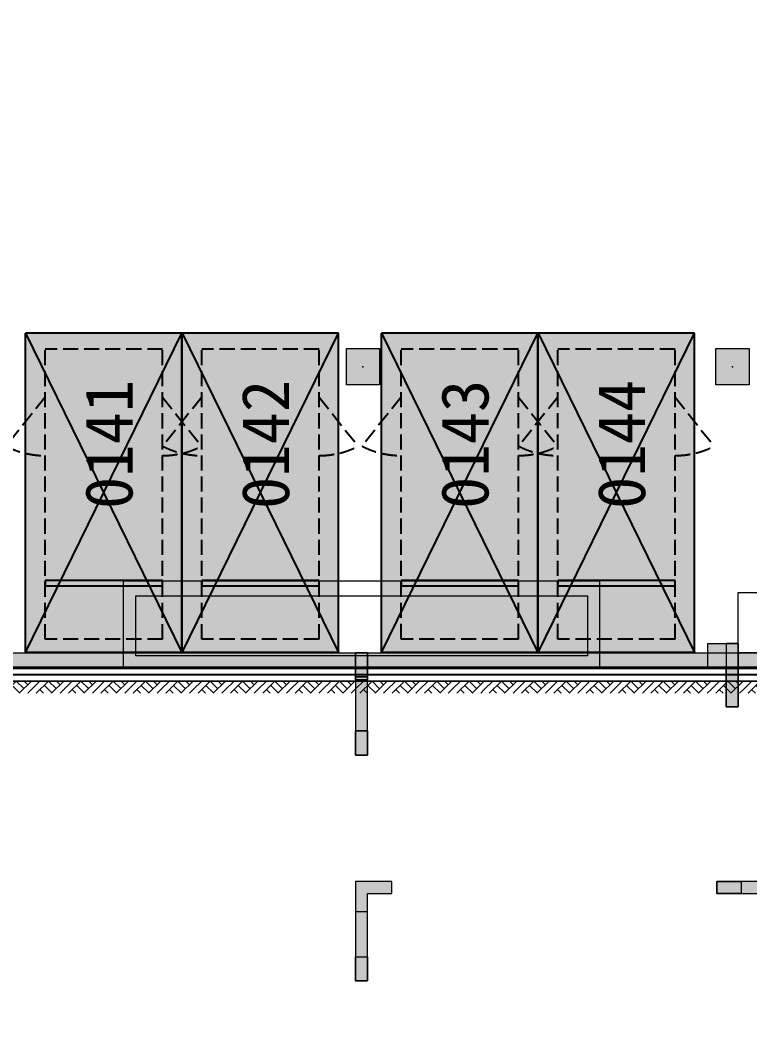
# Model space of a CAD drawing. Extents: x -264757 to 1033689, y 4049843 to 4347093.
# Drawn here: x -12616 to -511, y 4217349 to 4234309 of the extents above; entities that cross this region are included whole.
import ezdxf

# ---------------------------------------------------------------- set-up
doc = ezdxf.new("R2010")
doc.units = 0
doc.header["$LTSCALE"] = 1000
doc.header["$MEASUREMENT"] = 0
doc.linetypes.add('AX-01DK-PB01$1$A-001-车位参照B1$0$A-001-车位参照B1$0$A-001-车位参照B1$0$A-H4-001-基本图形$0$A-001-车位B1$0$DASH', pattern=[0.35, 0.25, -0.1])
doc.linetypes.add('DASH', pattern=[0.35, 0.25, -0.1])
doc.layers.add('大车位', color=7, linetype='Continuous')
doc.layers.add('无关图层', color=8, linetype='Continuous', lineweight=0)
doc.layers.add('车位归属楼栋范围线', color=7, linetype='Continuous', true_color=0x19e6c7)
doc.styles.add('AX-ACK-BIANH1$0$黑体', font='simhei.ttf')

# ---------------------------------------------------------------- blocks, each defined once
blk = doc.blocks.new('AX-01DK-PB01$1$$LinePat$素土夯实')
at = {"layer": '无关图层'}
for p, q in [((0, -210), (210, 0)), ((120, -300), (420, 0)), ((420, 0), (608, -188)), ((495, -300), (795, 0)), ((615, 0), (705, -90)), ((210, -210), (300, -300)), ((315, -105), (502, -293)), ((705, -300), (795, -210))]:
    blk.add_line(p, q, dxfattribs=at)

msp = doc.modelspace()

# ---------------------------------------------------------------- hatches: boundary and pattern name
at = {"layer": '大车位', "true_color": 0xe806f9}
h = msp.add_hatch(color=6, dxfattribs=at)
h.dxf.hatch_style = 1
h.paths.add_polyline_path([(-9934.2, 4229113.3), (-9934.2, 4223813.3), (-12529.8, 4223813.3), (-12529.8, 4229113.3)])
h = msp.add_hatch(color=6, dxfattribs=at)
h.dxf.hatch_style = 1
h.paths.add_polyline_path([(-7334.2, 4229113.3), (-7334.2, 4223813.3), (-9929.8, 4223813.3), (-9929.8, 4229113.3)])
h = msp.add_hatch(color=6, dxfattribs=at)
h.dxf.hatch_style = 1
h.paths.add_polyline_path([(-4024.2, 4229113.7), (-4024.2, 4223813.7), (-6619.8, 4223813.7), (-6619.8, 4229113.7)])
h = msp.add_hatch(color=6, dxfattribs=at)
h.dxf.hatch_style = 1
h.paths.add_polyline_path([(-1424.2, 4229113.7), (-1424.2, 4223813.7), (-4019.8, 4223813.7), (-4019.8, 4229113.7)])
at = {"layer": '无关图层'}
h = msp.add_hatch(color=256, dxfattribs=at)
h.dxf.hatch_style = 1
h.paths.add_polyline_path([(-7204.6, 4228858.5), (-6654.6, 4228858.5), (-6654.6, 4228258.5), (-7204.6, 4228258.5)])
h = msp.add_hatch(color=256, dxfattribs=at)
h.dxf.hatch_style = 1
h.paths.add_polyline_path([(-1069.6, 4228858.5), (-519.6, 4228858.5), (-519.6, 4228258.5), (-1069.6, 4228258.5)])
for points in [[(-1202.6, 4223958), (-702.6, 4223958), (-702.6, 4222908), (-902.6, 4222908), (-902.6, 4223558), (-1202.6, 4223558)], [(-15989.8, 4223559), (5458, 4223557.1), (5458, 4223807.1), (-15989.7, 4223809)], [(-7052.4, 4223408), (-6852.4, 4223408), (-6852.4, 4223808), (-7052.4, 4223808)], [(-6852.4, 4223808), (-7052.4, 4223808), (-7052.4, 4223408), (-6852.4, 4223408)], [(-7052.4, 4223808), (-6852.4, 4223808), (-6852.4, 4223408), (-7052.4, 4223408)], [(-7052.4, 4223358), (-7052.4, 4223808), (-6852.4, 4223808), (-6852.4, 4223358)], [(-7052.4, 4222108), (-6852.4, 4222108), (-6852.4, 4222508), (-7052.4, 4222508)], [(-6852.4, 4222508), (-7052.4, 4222508), (-7052.4, 4222108), (-6852.4, 4222108)], [(-7052.4, 4222508), (-6852.4, 4222508), (-6852.4, 4222108), (-7052.4, 4222108)], [(-7052.4, 4222108), (-7052.4, 4222508), (-6852.4, 4222508), (-6852.4, 4222108)], [(-6452.2, 4220008), (-7052.2, 4220008), (-7052.2, 4219508), (-6852.2, 4219508), (-6852.2, 4219808), (-6452.2, 4219808)], [(-652.2, 4219808), (-1052.2, 4219808), (-1052.2, 4220008), (-652.2, 4220008)], [(-652.2, 4219808), (-1052.2, 4219808), (-1052.2, 4220008), (-652.2, 4220008)], [(-652.2, 4219808), (-1052.2, 4219808), (-1052.2, 4220008), (-652.2, 4220008)], [(-6852.2, 4218358), (-7052.2, 4218358), (-7052.2, 4218758), (-6852.2, 4218758)]]:
    msp.add_hatch(color=256, dxfattribs=at).paths.add_polyline_path(points)
h = msp.add_hatch(color=256, dxfattribs=at)
h.dxf.hatch_style = 1
h.paths.add_polyline_path([(-902.6, 4223958), (-902.6, 4223558), (-902.6, 4222908), (-702.6, 4222908), (-702.6, 4223958)])
h = msp.add_hatch(dxfattribs=at)
h.set_pattern_fill('ARMORED', color=256, scale=100)
h.set_pattern_definition([(50, (-1091489.44, 3827820.52), (358.63009, -31.37607), [37.5, -412.5]), (355, (-1091489.44, 3827820.52), (-69.37567, 376.09607), [30, -330]), (100.4514, (-1091459.56, 3827817.9), (289.25469, 344.71977), [31.8701, -350.57106]), (46.1842, (-1091489.44, 3827920.52), (533.62052, -82.7595), [56.25, -618.75]), (96.6356, (-1091444.97, 3827913.63), (467.33135, 487.05894), [47.80514, -525.8565]), (351.1842, (-1091489.44, 3827920.5), (467.33097, 487.0593), [45, -495]), (21, (-1091439.44, 3827895.52), (298.453526, -201.309445), [37.5, -412.5]), (326, (-1091439.44, 3827895.52), (121.65767, 362.57502), [30, -330]), (71.4514, (-1091414.57, 3827878.75), (420.11131, 161.26525), [31.8701, -350.57106]), (37.5, (-1091489.44, 3827820.52), (6.079928, 166.446927), [0, -326, 0, -335, 0, -331.25]), (7.5, (-1091489.44, 3827820.52), (131.53477, 197.205856), [0, -191, 0, -318.5, 0, -126.25]), (327.5, (-1091600.94, 3827820.52), (266.911218, -11.277436), [0, -125, 0, -390, 0, -517.5]), (317.5, (-1091650.94, 3827820.52), (291.593085, 50.05249), [0, -162.5, 0, -259, 0, -367.5]), (45, (-1091489.44, 3827820.52), (-176.776695, 176.776695), [])])
h.paths.add_polyline_path([(-22053, 4223808), (5608, 4223808), (5608, 4223558), (-21753, 4223558), (-21752.7, 4211308), (-22053, 4211308)])
h = msp.add_hatch(color=256, dxfattribs=at)
h.dxf.hatch_style = 1
h.paths.add_polyline_path([(-7052.4, 4223808), (-6852.2, 4223808), (-6852.2, 4222108), (-7052.4, 4222108)])
h = msp.add_hatch(color=256, dxfattribs=at)
h.dxf.hatch_style = 1
h.paths.add_polyline_path([(-7052.4, 4218358), (-6852.4, 4218358), (-6852.2, 4219808), (-6452.2, 4219808), (-6452.2, 4220008), (-7052.4, 4220008)])
h = msp.add_hatch(color=256, dxfattribs=at)
h.dxf.hatch_style = 1
h.paths.add_polyline_path([(447.6, 4219808), (447.6, 4219408), (647.6, 4219408), (647.6, 4219808), (2147.6, 4219808), (2147.6, 4220008), (1797.6, 4220008), (1797.6, 4220008), (-702.4, 4220008), (-702.4, 4220008), (-1052.4, 4220008), (-1052.4, 4219808)])

# ---------------------------------------------------------------- linework, layer by layer
at = {"layer": '大车位', "color": 83}
for p, q in [((-12529.8, 4223813.3, 0), (-12529.8, 4229113.3)), ((-9934.2, 4229113.3), (-12529.8, 4229113.3)), ((-12529.8, 4229113.3), (-9934.2, 4223813.3)), ((-12529.8, 4223813.3, 0), (-9934.2, 4229113.3, 0)), ((-9934.2, 4223813.3, 0), (-9934.2, 4229113.3)), ((-9929.8, 4223813.3, 0), (-9929.8, 4229113.3)), ((-7334.2, 4229113.3), (-9929.8, 4229113.3)), ((-9929.8, 4229113.3), (-7334.2, 4223813.3)), ((-9929.8, 4223813.3, 0), (-7334.2, 4229113.3, 0)), ((-7334.2, 4223813.3, 0), (-7334.2, 4229113.3)), ((-6619.8, 4223813.7, 0), (-6619.8, 4229113.7)), ((-4024.2, 4229113.7), (-6619.8, 4229113.7)), ((-6619.8, 4229113.7), (-4024.2, 4223813.7)), ((-6619.8, 4223813.7, 0), (-4024.2, 4229113.7, 0)), ((-4024.2, 4223813.7, 0), (-4024.2, 4229113.7)), ((-4019.8, 4223813.7, 0), (-4019.8, 4229113.7)), ((-1424.2, 4229113.7), (-4019.8, 4229113.7)), ((-4019.8, 4229113.7), (-1424.2, 4223813.7)), ((-4019.8, 4223813.7, 0), (-1424.2, 4229113.7, 0)), ((-1424.2, 4223813.7, 0), (-1424.2, 4229113.7)), ((-9934.2, 4223813.3, 0), (-12529.8, 4223813.3, 0)), ((-7334.2, 4223813.3, 0), (-9929.8, 4223813.3, 0)), ((-4024.2, 4223813.7, 0), (-6619.8, 4223813.7, 0)), ((-1424.2, 4223813.7, 0), (-4019.8, 4223813.7, 0))]:
    msp.add_line(p, q, dxfattribs=at)
at = {"layer": '大车位', "color": 8, "linetype": 'AX-01DK-PB01$1$A-001-车位参照B1$0$A-001-车位参照B1$0$A-001-车位参照B1$0$A-H4-001-基本图形$0$A-001-车位B1$0$DASH'}
for p, q in [((-10258.7, 4228848.3), (-12205.3, 4228848.3)), ((-12205.3, 4224034.1, 0), (-12205.3, 4228848.3)), ((-10258.7, 4224034.1, 0), (-10258.7, 4228848.3)), ((-7658.7, 4228848.3), (-9605.3, 4228848.3)), ((-9605.3, 4224034.1, 0), (-9605.3, 4228848.3)), ((-7658.7, 4224034.1, 0), (-7658.7, 4228848.3)), ((-4348.7, 4228848.7), (-6295.3, 4228848.7)), ((-6295.3, 4224034.6, 0), (-6295.3, 4228848.7)), ((-4348.7, 4224034.6, 0), (-4348.7, 4228848.7)), ((-1748.7, 4228848.7), (-3695.3, 4228848.7)), ((-3695.3, 4224034.6, 0), (-3695.3, 4228848.7)), ((-1748.7, 4224034.6, 0), (-1748.7, 4228848.7)), ((-10258.7, 4224034.1, 0), (-12205.3, 4224034.1, 0)), ((-7658.7, 4224034.1, 0), (-9605.3, 4224034.1, 0)), ((-4348.7, 4224034.6, 0), (-6295.3, 4224034.6, 0)), ((-1748.7, 4224034.6, 0), (-3695.3, 4224034.6, 0))]:
    msp.add_line(p, q, dxfattribs=at)
at = {"layer": '大车位', "linetype": 'AX-01DK-PB01$1$A-001-车位参照B1$0$A-001-车位参照B1$0$A-001-车位参照B1$0$A-H4-001-基本图形$0$A-001-车位B1$0$DASH'}
for p, q in [((-12205.3, 4228053.3, 0), (-12854.2, 4227238.9, 0)), ((-10258.7, 4228053.3, 0), (-9609.8, 4227238.9, 0)), ((-9605.3, 4228053.3, 0), (-10254.2, 4227238.9, 0)), ((-7658.7, 4228053.3, 0), (-7009.8, 4227238.9, 0)), ((-6295.3, 4228053.7, 0), (-6944.2, 4227239.4, 0)), ((-4348.7, 4228053.7, 0), (-3699.8, 4227239.4, 0)), ((-3695.3, 4228053.7, 0), (-4344.2, 4227239.4, 0)), ((-1748.7, 4228053.7, 0), (-1099.8, 4227239.4, 0))]:
    msp.add_line(p, q, dxfattribs=at)
at = {"layer": '大车位'}
for p, q in [((-10258.7, 4225005.8, 0), (-12205.3, 4225005.8, 0)), ((-12205.3, 4225005.8, 0), (-12205.3, 4224917.5, 0)), ((-10258.7, 4224917.5, 0), (-10258.7, 4225005.8, 0)), ((-7658.7, 4225005.8, 0), (-9605.3, 4225005.8, 0)), ((-9605.3, 4225005.8, 0), (-9605.3, 4224917.5, 0)), ((-7658.7, 4224917.5, 0), (-7658.7, 4225005.8, 0)), ((-4348.7, 4225006.2, 0), (-6295.3, 4225006.2, 0)), ((-6295.3, 4225006.2, 0), (-6295.3, 4224917.9, 0)), ((-4348.7, 4224917.9, 0), (-4348.7, 4225006.2, 0)), ((-1748.7, 4225006.2, 0), (-3695.3, 4225006.2, 0)), ((-3695.3, 4225006.2, 0), (-3695.3, 4224917.9, 0)), ((-1748.7, 4224917.9, 0), (-1748.7, 4225006.2, 0)), ((-12205.3, 4224917.5, 0), (-10258.7, 4224917.5, 0)), ((-9605.3, 4224917.5, 0), (-7658.7, 4224917.5, 0)), ((-6295.3, 4224917.9, 0), (-4348.7, 4224917.9, 0)), ((-3695.3, 4224917.9, 0), (-1748.7, 4224917.9, 0))]:
    msp.add_line(p, q, dxfattribs=at)
at = {"layer": '大车位', "linetype": 'AX-01DK-PB01$1$A-001-车位参照B1$0$A-001-车位参照B1$0$A-001-车位参照B1$0$A-H4-001-基本图形$0$A-001-车位B1$0$DASH'}
for centre, major_axis, start_param, end_param in [((-12205.3, 4228053.3), (1189.6, 0), 4.1354576, 4.712389), ((-10258.7, 4228053.3), (-1189.6, 0), 1.5707963, 2.1477277), ((-9605.3, 4228053.3), (1189.6, 0), 4.1354576, 4.712389), ((-7658.7, 4228053.3), (-1189.6, 0), 1.5707963, 2.1477277), ((-6295.3, 4228053.7), (1189.6, 0), 4.1354576, 4.712389), ((-4348.7, 4228053.7), (-1189.6, 0), 1.5707963, 2.1477277), ((-3695.3, 4228053.7), (1189.6, 0), 4.1354576, 4.712389), ((-1748.7, 4228053.7), (-1189.6, 0), 1.5707963, 2.1477277)]:
    msp.add_ellipse(centre, major_axis=major_axis, ratio=0.816787, start_param=start_param, end_param=end_param, dxfattribs=at)
at = {"layer": '无关图层'}
for p, q in [((-15989.7, 4223809), (5458, 4223807.1)), ((-21685, 4223458), (5707.6, 4223452)), ((5717.6, 4223442), (-21675.1, 4223448)), ((-15989.8, 4223559), (5458, 4223557.1)), ((5727.6, 4223431.9), (-21665.1, 4223438)), ((-21565.2, 4223338), (5827.6, 4223331.9)), ((5827.6, 4223331.9), (-21565.2, 4223338))]:
    msp.add_line(p, q, dxfattribs=at)
for points in [[(-7204.6, 4228858.5), (-6654.6, 4228858.5), (-6654.6, 4228258.5), (-7204.6, 4228258.5)], [(-1069.6, 4228858.5), (-519.6, 4228858.5), (-519.6, 4228258.5), (-1069.6, 4228258.5)], [(-702.6, 4224808), (297.4, 4224808), (297.4, 4223808), (-702.6, 4223808)], [(-10702.9, 4223753.4), (-10702.9, 4224753.4), (-3203.2, 4224753.4), (-3203.2, 4223753.4)], [(-1202.6, 4223958), (-702.6, 4223958), (-702.6, 4222908), (-902.6, 4222908), (-902.6, 4223558), (-1202.6, 4223558)], [(-902.6, 4223958), (-902.6, 4223558), (-902.6, 4223558), (-902.6, 4222908), (-702.6, 4222908), (-702.6, 4223958)], [(-22053, 4223808), (5608, 4223808), (5608, 4223558), (-21753, 4223558), (-21752.7, 4211308), (-22053, 4211308)], [(-7052.4, 4223408), (-6852.4, 4223408), (-6852.4, 4223808), (-7052.4, 4223808)], [(-6852.4, 4223808), (-7052.4, 4223808), (-7052.4, 4223408), (-6852.4, 4223408)], [(-7052.4, 4223808), (-6852.4, 4223808), (-6852.4, 4223408), (-7052.4, 4223408)], [(-7052.4, 4223358), (-7052.4, 4223808), (-6852.4, 4223808), (-6852.4, 4223358)], [(-7052.4, 4222108), (-6852.4, 4222108), (-6852.4, 4222508), (-7052.4, 4222508)], [(-6852.4, 4222508), (-7052.4, 4222508), (-7052.4, 4222108), (-6852.4, 4222108)], [(-7052.4, 4222508), (-6852.4, 4222508), (-6852.4, 4222108), (-7052.4, 4222108)], [(-7052.4, 4222108), (-7052.4, 4222508), (-6852.4, 4222508), (-6852.4, 4222108)], [(-7052.4, 4218358), (-6852.4, 4218358), (-6852.2, 4219808), (-6452.2, 4219808), (-6452.2, 4220008), (-6452.2, 4220008), (-7052.4, 4220008)], [(-6452.2, 4220008), (-7052.2, 4220008), (-7052.2, 4219508), (-6852.2, 4219508), (-6852.2, 4219808), (-6452.2, 4219808)], [(1797.6, 4220008), (1797.6, 4220008), (-702.4, 4220008), (-702.4, 4220008), (-1052.4, 4220008), (-1052.4, 4219808), (447.6, 4219808), (447.6, 4219408), (647.6, 4219408), (647.6, 4219808), (2147.6, 4219808), (2147.6, 4220008)], [(-652.2, 4219808), (-1052.2, 4219808), (-1052.2, 4220008), (-652.2, 4220008)], [(-652.2, 4219808), (-1052.2, 4219808), (-1052.2, 4220008), (-652.2, 4220008)], [(-652.2, 4219808), (-1052.2, 4219808), (-1052.2, 4220008), (-652.2, 4220008)], [(-6852.2, 4218358), (-7052.2, 4218358), (-7052.2, 4218758), (-6852.2, 4218758)]]:
    msp.add_lwpolyline(points, close=True, dxfattribs=at)
msp.add_lwpolyline([(-10003, 4223553.4), (-10902.9, 4223553.4), (-10902.9, 4225003.4), (-3003.2, 4225003.4), (-3003.2, 4223553.4), (-10003, 4223553.4)], dxfattribs=at)
at = {"layer": '无关图层', "ltscale": 0.5}
msp.add_lwpolyline([(-7052.6, 4222108), (-6852.6, 4222108), (-6852.6, 4223558), (-6852.6, 4223558), (-6852.6, 4223808), (-7052.6, 4223808), (-7052.6, 4223558), (-7052.6, 4223558)], close=True, dxfattribs=at)
at = {"layer": '无关图层'}
for p in [(-6929.6, 4228558.5), (-794.6, 4228558.5)]:
    msp.add_point(p, dxfattribs=at)
at = {"layer": '车位归属楼栋范围线', "linetype": 'DASH', "ltscale": 5, "const_width": 50}
msp.add_lwpolyline([(-18934.2, 4283696.7), (-18934.2, 4267370.4), (-18181.1, 4267370.4), (-18181.1, 4229191), (-15769.4, 4229191), (-15769.9, 4223558), (5358.1, 4223558), (5358.1, 4244664.1), (26760.9, 4244664.1), (26760.9, 4251464.1), (27460.9, 4251464.1), (27460.9, 4252764.1), (26760.9, 4252764.1), (26760.9, 4256479.6), (35013.3, 4256479.6), (35013.3, 4279146.3)], dxfattribs=at)

# ---------------------------------------------------------------- block references
at = {"layer": '无关图层', "xscale": 0.6756145979291002, "yscale": 0.6666666666666666, "zscale": 0.6666666666666666, "rotation": 359.9873319847879}
for p in [(-12971.4, 4223336.1), (-12434.2, 4223336), (-11897.1, 4223335.8), (-11360, 4223335.7), (-10822.9, 4223335.6), (-10285.8, 4223335.5), (-9748.7, 4223335.4), (-9211.6, 4223335.3), (-8674.5, 4223335.1), (-8137.3, 4223335), (-7600.2, 4223334.9), (-7063.1, 4223334.8), (-6526, 4223334.7), (-5988.9, 4223334.5), (-5451.8, 4223334.4), (-4914.7, 4223334.3), (-4377.5, 4223334.2), (-3840.4, 4223334.1), (-3303.3, 4223333.9), (-2766.2, 4223333.8), (-2229.1, 4223333.7), (-1692, 4223333.6), (-1154.9, 4223333.5), (-617.7, 4223333.4)]:
    msp.add_blockref('AX-01DK-PB01$1$$LinePat$素土夯实', p, dxfattribs=at)

# ---------------------------------------------------------------- texts
at = {"layer": '无关图层', "style": 'AX-ACK-BIANH1$0$黑体'}
for s, p in [('0141', (-10755.1, 4226194.2)), ('0142', (-8155.1, 4226194.2)), ('0143', (-4845.1, 4226194.7)), ('0144', (-2245.1, 4226194.7))]:
    msp.add_text(s, height=788.61, rotation=90, dxfattribs=at).set_placement(p)

doc.saveas('drawing.dxf')
